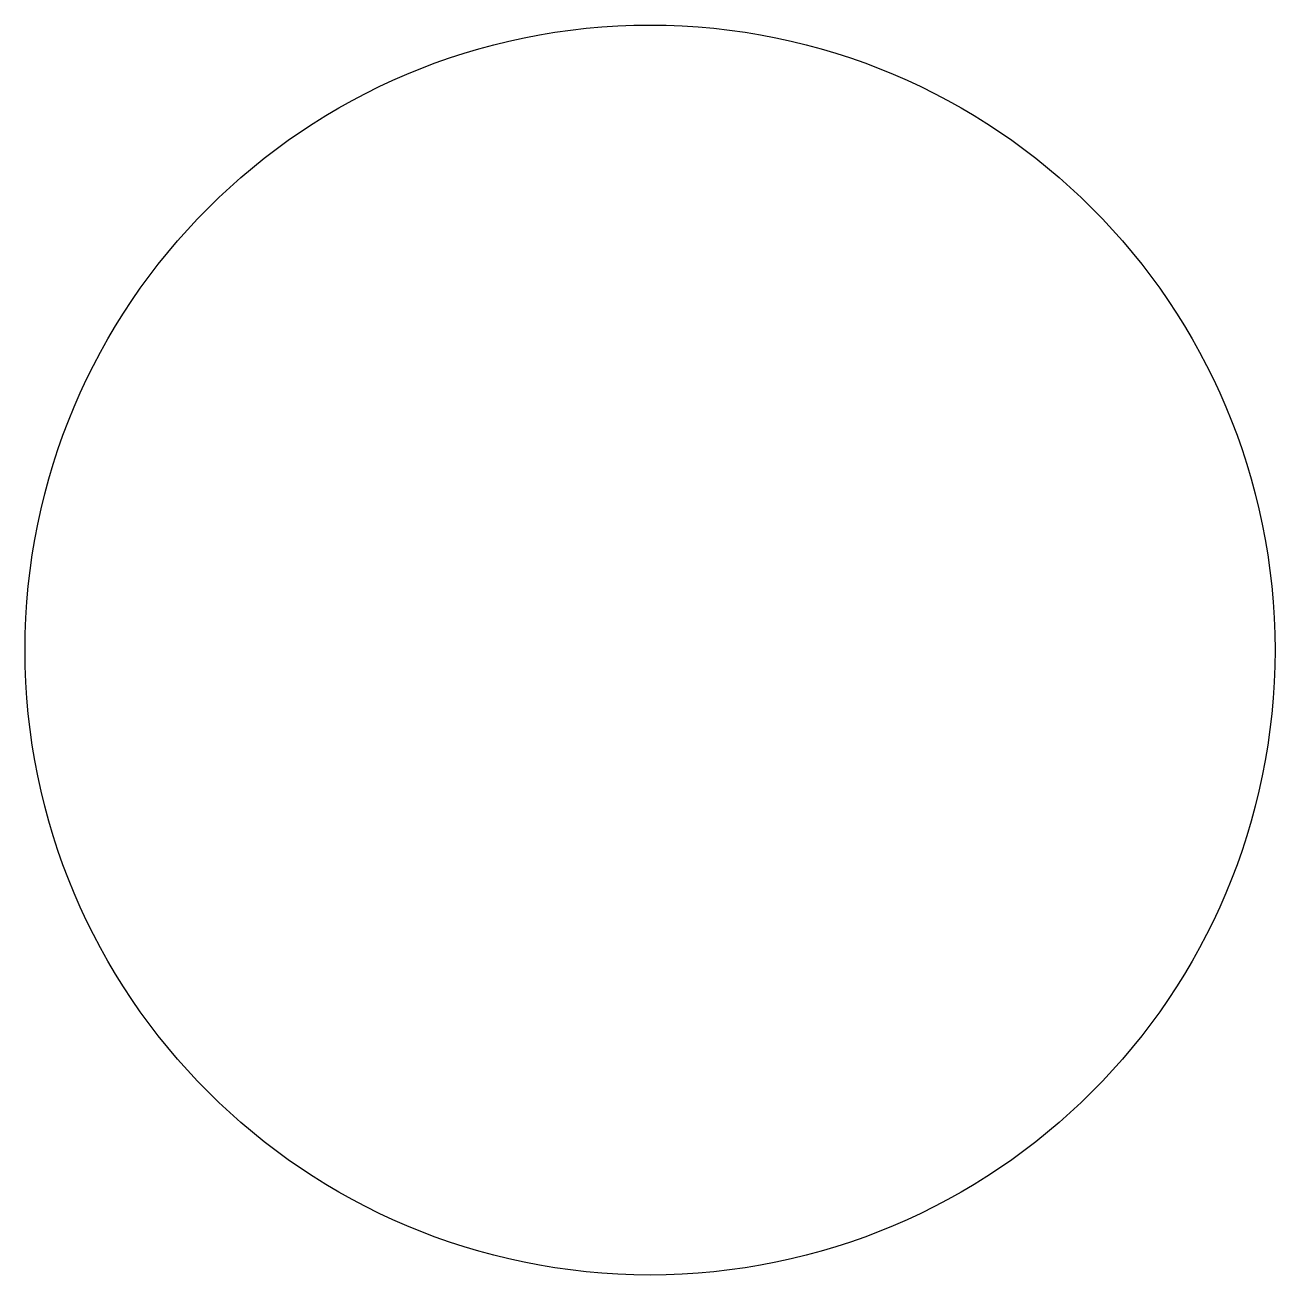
# Model space of a CAD drawing. Header units: millimetres. Extents: x -1.6 to 1.6, y -3.2 to 0.
import ezdxf

# ---------------------------------------------------------------- set-up
doc = ezdxf.new("R2010")
doc.units = ezdxf.units.MM
doc.layers.add('POSTES', color=3, linetype='Continuous')

msp = doc.modelspace()

# ---------------------------------------------------------------- linework, layer by layer
at = {"layer": 'POSTES', "linetype": 'Continuous'}
msp.add_circle((0, -1.6), 1.6, dxfattribs=at)

doc.saveas('drawing.dxf')
